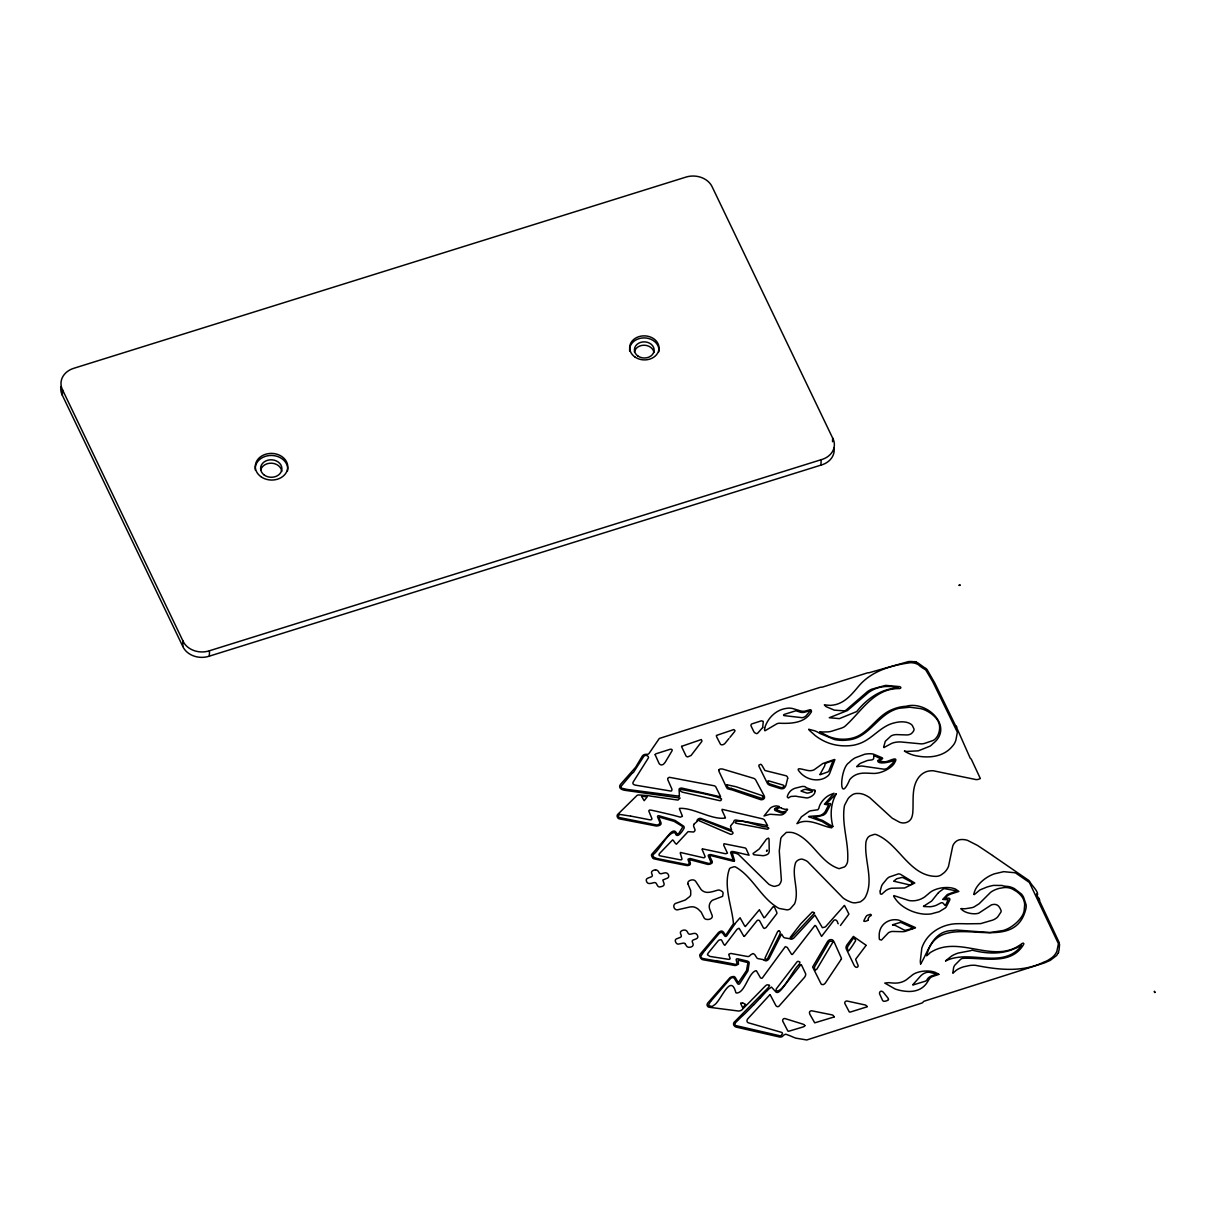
<?xml version="1.0" encoding="UTF-8"?>
<svg xmlns="http://www.w3.org/2000/svg" width="1216" height="1216" viewBox="0 0 1216 1216"><rect width="100%" height="100%" fill="white"/><g stroke="black" fill="none" stroke-linecap="round" stroke-linejoin="round"><path stroke-width="1.5" d="M1039.726 900.205L1038.297 897.226M952.827 972.922L953.633 967.51A14.881 12.19 2 0 1 954.697 965.291L960.549 959.378A5.229 4.286 2 0 1 961.567 958.74A4.545 3.724 2 0 1 962.722 958.375C982.71 957.159 1010.846 966.112 1023.583 944.528A1.657 1.353 2 0 0 1023.598 943.494M833.978 447.762A19.593 16.051 2 0 1 820.952 465.12L209.334 656.154A19.973 16.355 2 0 1 182.78 646.41L62.335 395.261L62.533 389.85A20.094 16.462 2 0 1 74.039 368.22L685.672 177.186A20.17 16.522 2 0 1 712.211 186.93L832.656 438.079L832.534 441.697M182.78 646.41L182.978 640.999L62.533 389.85M209.334 656.154L209.517 650.742L821.15 459.709A19.593 16.051 2 0 0 832.656 438.079M820.952 465.12L821.15 459.709M726.621 784.989L726.91 785.977A3.496 2.873 2 0 0 727.639 786.904A7.448 6.095 2 0 0 728.87 787.77A6.749 5.518 2 0 0 730.208 788.363L731.166 788.363M959.044 585.154L959.986 584.911M960.078 585.215L959.196 585.458M1058.65 952.371L1058.133 953.344M956.794 726.925L956.156 725.937M732.214 853.024L734.479 860.259A2.022 1.657 2 0 1 734.464 860.852M1036.594 894.642L1036.458 893.988M892.468 924.783L899.962 922.518A2.751 2.25 2 0 1 901.846 922.853L913.626 928.264L905.677 930.21A2.356 1.93 2 0 1 904.704 930.164A3.116 2.554 2 0 1 903.731 929.799L895.326 925.452A4.043 3.314 2 0 0 893.897 925.239A4.879 3.998 2 0 1 892.772 925.133M856.778 766.536L858.709 764.575A12.312 10.078 2 0 1 860.867 763.101L867.069 760.638A11.75 9.622 2 0 1 869.759 760.167L871.842 759.878A2.782 2.28 2 0 0 873.042 759.331A2.052 1.672 2 0 0 873.635 758.45A6.095 5.001 2 0 0 873.726 757.082L873.742 755.622M945.546 960.853L951.626 956.034A28.211 23.119 2 0 1 958.284 953.04L970.581 950.699A2.842 2.326 2 0 0 971.128 950.486A1.961 1.596 2 0 1 971.721 950.289A3.131 2.554 2 0 1 972.45 950.228C986.541 953.815 1001.695 954.636 1015.238 948.374A20.581 16.857 2 0 0 1019.13 946.504L1021.242 945.288M973.758 894.338L974.198 892.681A26.646 21.827 2 0 1 976.828 887.072A38.274 31.358 2 0 1 981.434 881.706A40.462 33.151 2 0 1 987.498 877.116A35.355 28.956 2 0 1 994.399 873.833L1003.686 871.659L1015.102 872.769A5.29 4.332 2 0 1 1016.135 873.331L1029.405 882.497L1058.437 943.707L1056.902 951.155A19.061 15.626 2 0 1 1054.986 954.56A19.745 16.173 2 0 1 1052.098 957.539L1048.131 960.199A25.171 20.611 2 0 1 1043.723 962.16C1022.048 972.709 998.093 969.76 975.384 965.306A24.016 19.669 2 0 0 969.714 965.489L963.832 966.75A29.564 24.214 2 0 0 958.588 968.833A15.398 12.616 2 0 0 954.879 971.478L953.101 973.028M808.503 816.65L822.001 821.469L831.638 827.382M867.084 1006.818L850.653 1011.955A1.839 1.505 2 0 1 849.27 1011.925L844.862 1003.519A2.645 2.158 2 0 1 845.242 1001.695A1.976 1.626 2 0 1 847.126 1001.042L865.275 1004.994A5.943 4.864 2 0 1 866.446 1005.678A2.538 2.082 2 0 1 867.099 1006.468L867.13 1006.544M812.577 791.221L812.516 791.327A1.839 1.505 2 0 1 811.741 792.026L808.138 793.014A4.302 3.526 2 0 1 806.603 792.984L801.253 791.175M679.44 796.039L679.06 789.473A1.642 1.338 2 0 1 679.972 788.348A3.374 2.766 2 0 1 682.024 788.135L720.252 796.754M836.198 793.942C830.513 803.852 830.057 815.647 832.884 826.561M783.834 786.144L783.302 786.98A2.341 1.93 2 0 1 782.572 787.527L781.736 787.649A7.053 5.776 2 0 1 780.338 787.36L769.971 783.986A3.177 2.599 2 0 1 769.287 783.621A4.682 3.846 2 0 1 768.512 782.967A5.563 4.56 2 0 1 767.904 782.146A4.362 3.572 2 0 1 767.585 781.386L768.254 780.748L782.83 785.004A2.341 1.915 2 0 1 783.849 785.597M831.744 827.822C821.788 826.5 808.488 817.137 796.982 823.673L801.359 816.894L809.202 811.27A7.022 5.746 2 0 1 810.586 810.814L817.258 809.841A2.918 2.386 2 0 0 817.927 809.689L818.854 808.29A21.584 17.678 2 0 1 820.374 804.095A27.603 22.618 2 0 1 823.186 800.067A26.539 21.736 2 0 1 826.88 796.693A17.51 14.349 2 0 1 831.03 794.428L834.039 793.258L824.387 804.247L828.598 804.977L825.269 811.513A10.123 8.284 2 0 1 823.794 813.276L822.122 814.598A5.077 4.165 2 0 1 820.587 815.298A9.834 8.056 2 0 1 818.474 815.693L808.777 816.422M945.592 905.373L948.146 899.688L944.33 899.551A3.39 2.782 2 0 1 943.646 899.521A1.991 1.626 2 0 1 943.145 899.414M866.035 945.47L855.608 959.318L858.177 965.686A2.128 1.748 2 0 1 858.04 966.31A4.712 3.861 2 0 1 857.554 967.085L856.292 967.374A3.466 2.842 2 0 1 855.486 966.918A5.624 4.606 2 0 1 854.088 965.246L846.321 949.012A4.606 3.77 2 0 1 846.047 947.188A8.284 6.779 2 0 1 846.914 944.938L853.374 936.411L866.05 945.212M814.477 913.125L791.221 938.083M1154.182 991.45L1154.714 992.56M697.102 821.438L695.658 822.761A7.068 5.791 2 0 0 694.351 823.84M745.469 1004.659L742.718 1007.79L740.833 1003.838A1.824 1.49 2 0 1 740.726 1003.306M920.71 963.923C929.024 950.152 932.824 930.422 953.374 930.483A17.708 14.516 2 0 1 956.886 930.073L990.022 932.566L1003.367 930.453A29.199 23.91 2 0 0 1010.405 927.276A42.56 34.869 2 0 0 1016.85 922.336A40.706 33.349 2 0 0 1021.759 916.53A22.496 18.422 2 0 0 1024.146 910.769L1024.662 904.856A21.356 17.495 2 0 0 1023.629 899.855A19.228 15.747 2 0 0 1020.984 895.493A27.451 22.481 2 0 0 1016.622 891.526L1012.502 889.063A13.452 11.02 2 0 0 1004.264 887.558L999.324 888.364A23.955 19.623 2 0 0 990.69 892.255L979.123 903.762L974.046 906.938A11.005 9.014 2 0 1 971.827 907.698L965.443 908.717A12.16 9.956 2 0 1 962.935 908.702L961.187 908.565M893.958 881.007L896.678 878.758L901.786 877.481A2.523 2.067 2 0 1 902.743 877.587A3.952 3.238 2 0 1 903.746 877.998L912.775 882.801M882.542 758.586L879.244 761.216L883.804 761.763A11.795 9.667 2 0 0 886.145 761.611C888.379 761.535 899.08 755.288 894.915 762.174A15.762 12.905 2 0 1 891.83 766.217A29.412 24.092 2 0 1 886.616 769.834A30.826 25.247 2 0 1 880.338 772.434A20.566 16.842 2 0 1 874.106 773.452L867.981 773.194A43.426 35.583 2 0 0 863.421 773.148A18.194 14.911 2 0 0 858.086 773.999A15.306 12.54 2 0 0 853.571 776.097A19.79 16.203 2 0 0 849.726 779.623C838.341 806.421 839.922 767.539 849.209 762.538A27.208 22.283 2 0 1 855.061 757.872L864.591 754.285A24.244 19.866 2 0 1 869.394 753.738A12.57 10.306 2 0 1 873.483 754.148L881.782 757.598A1.946 1.596 2 0 1 882.558 758.328M710.6 1001.361L708.305 1005.404L711.254 1006.346A3.146 2.584 2 0 0 712.196 1006.316L712.88 1006.042A4.666 3.83 2 0 0 713.64 1005.358C720.526 1002.531 730.421 971.964 735.832 992.56A1.915 1.566 2 0 0 736.379 993.001C745.058 993.426 748.326 972.39 756.139 970.626A3.359 2.751 2 0 1 756.656 971.174L760.334 977.603A1.915 1.581 2 0 0 760.882 978.029A2.341 1.93 2 0 0 761.52 978.272L761.976 978.211A1.961 1.596 2 0 0 762.462 977.801L785.323 946.626L787.254 947.416L791.692 954.514M734.814 923.871L739.51 918.414A2.645 2.158 2 0 1 739.906 918.126M1155.094 992.438L1154.638 991.359M937.855 893.304L931.684 901.041L924.16 905.874A3.526 2.888 2 0 0 923.537 906.209M912.882 984.671L920.573 976.038A16.203 13.27 2 0 1 923.446 973.758A10.518 8.603 2 0 1 926.379 972.496A7.007 5.73 2 0 1 929.358 972.253L936.867 974.077L931.228 976.038A11.674 9.561 2 0 0 929.328 977.132A9.5 7.782 2 0 0 927.914 978.424A7.752 6.338 2 0 0 926.957 979.868A2.402 1.961 2 0 1 926.47 980.506A4.894 4.013 2 0 1 925.634 981.099L912.958 984.99M744.39 936.457L757.036 920.664A1.748 1.429 2 0 1 758.738 920.208L759.331 920.512A5.746 4.697 2 0 1 759.924 921.394L763.238 927.534A2.69 2.204 2 0 0 764.286 928.492L766.065 927.626L776.629 913.885A1.961 1.596 2 0 0 776.857 913.307A3.207 2.63 2 0 0 776.735 912.228L774.729 907.729A4.469 3.663 2 0 0 773.908 906.695M729.95 737.337L734.206 732.123A7.357 6.034 2 0 0 735.011 730.694L734.008 729.615A1.93 1.581 2 0 0 733.4 729.691L716.422 735.437A5.29 4.332 2 0 0 716.756 737.063L720.343 744.055A1.718 1.414 2 0 0 722.258 744.785A3.77 3.086 2 0 0 723.55 744.42A6.019 4.925 2 0 0 724.858 743.538L728.977 738.507M800.812 964.744L781.432 989.474A19.988 16.37 2 0 1 778.772 991.937A2.386 1.961 2 0 1 777.054 992.454A1.626 1.338 2 0 1 775.671 991.724L771.446 987.058L768.679 989.11A50.966 41.739 2 0 1 766.794 991.025M1057.783 953.481L1057.251 954.423A4.18 3.42 2 0 1 1056.4 955.654L1050.274 960.336L1044.316 962.966L924.16 1001.194A1.672 1.368 2 0 0 923.339 1001.786A3.982 3.253 2 0 1 921.485 1003.185L806.77 1039.969L795.705 1038.13A102.205 83.722 2 0 1 790.263 1035.865L785.749 1034.178L783.484 1035.226A4.758 3.891 2 0 1 782.405 1036.412A2.888 2.356 2 0 1 780.991 1036.99A4.21 3.45 2 0 1 779.152 1036.914L736.227 1027.11A4.21 3.45 2 0 1 733.81 1025.118A3.709 3.04 2 0 1 733.552 1023.735A4.347 3.557 2 0 1 734.084 1022.337L767.661 988.289A13.726 11.233 2 0 0 769.378 985.933A1.854 1.52 2 0 0 769.53 985.522M759.134 910.039L745.362 926.531A2.234 1.824 2 0 1 744.526 925.71L740.24 918.08M945.288 897.773L946.109 896.906A16.811 13.771 2 0 1 950.046 894.307L958.862 891.434L955.533 889.094A18.62 15.261 2 0 0 948.754 887.574A26.95 22.07 2 0 0 933.888 890.173A19.106 15.656 2 0 0 928.477 893.806L924.738 896.891A21.934 17.966 2 0 1 920.755 899.095A18.985 15.55 2 0 1 916.53 900.402A17.693 14.501 2 0 1 912.106 900.813A14.911 12.221 2 0 1 908.778 900.463L893.851 895.599A1.854 1.52 2 0 0 893.973 896.785L895.827 899.49A34.595 28.333 2 0 0 902.485 906.057A40.143 32.893 2 0 0 911.438 911.027A38.137 31.236 2 0 0 921.409 913.809A27.406 22.45 2 0 0 931.03 913.915L939.178 911.711L945.166 908.033A8.299 6.794 2 0 0 946.2 906.984L949.635 900.266A3.952 3.238 2 0 0 949.818 898.822L949.088 898.183A4.18 3.42 2 0 0 947.431 898.198L945.318 898.198M792.391 954.514L814.933 925.437A1.93 1.581 2 0 1 816.103 926.288L821.575 936.426L833.674 920.573A2.006 1.642 2 0 1 834.602 919.98L835.514 919.965A2.31 1.885 2 0 1 836.426 920.436A3.709 3.04 2 0 1 837.17 921.318A6.11 5.001 2 0 1 837.626 922.473L837.809 923.111A2.417 1.976 2 0 0 838.022 923.537L838.25 923.765M760.213 998.123L766.506 991.207M632.35 773.042L621.315 786.053A1.642 1.338 2 0 0 621.072 786.6L621.528 788.166L627.061 789.427L679.182 796.206M974.229 894.642L980.035 889.884L986.936 887.057A55.86 45.752 2 0 1 993.442 885.4L1001.847 885.461A4.347 3.572 2 0 1 1003.17 885.856A2.143 1.763 2 0 0 1003.717 886.038L1006.848 886.388A11.674 9.561 2 0 1 1010.511 887.011A21.052 17.237 2 0 1 1014.402 888.622L1021.318 893.942A20.414 16.72 2 0 1 1023.522 897.058L1026.091 904.719A16.902 13.847 2 0 1 1026.046 908.109C1014.007 960.944 938.646 903.518 926.638 955.791L929.267 953.633A6.186 5.062 2 0 1 931.502 951.854C960.321 934.694 994.384 965.443 1022.154 943.418A2.447 2.006 2 0 1 1023.097 943.221L1023.553 943.418M759.97 998.275L753.935 1004.659M819.949 774.501L824.63 766.019A4.514 3.694 2 0 0 824.782 765.244A3.283 2.69 2 0 1 825.983 763.283A7.874 6.445 2 0 1 827.61 762.462L833.097 760.654L829.221 770.123A5.958 4.879 2 0 1 828.719 771.126A3.83 3.131 2 0 1 828.035 771.856L820.131 774.714M734.282 861.08L734.221 861.11A1.778 1.459 2 0 1 733.066 861.202L710.524 855.517A1.763 1.444 2 0 0 709.521 855.578M776.401 809.309L777.678 808.412A6.612 5.411 2 0 1 778.863 807.91A4.18 3.42 2 0 1 780.034 807.682A2.356 1.93 2 0 1 780.946 807.774L781.447 808.154M880.506 758.89L878.894 759.909A6.582 5.396 2 0 0 877.633 760.684C877.891 765.259 891.814 761.626 894.292 760.319L893.456 761.976A8.801 7.22 2 0 1 892.331 763.602L887.574 768.041A4.271 3.496 2 0 1 886.099 768.816A6.734 5.518 2 0 1 883.88 769.181L861.946 766.019A11.324 9.287 2 0 0 859.21 766.338L856.9 766.642M766.81 850.197L766.49 851.109M766.931 851.2L767.22 850.318M848.768 950.714L849.042 950.456A178.372 146.118 2 0 0 852.629 945.47L855.395 941.108A2.402 1.961 2 0 0 855.243 939.421L853.343 938.19L848.054 946.048A6.293 5.153 2 0 0 847.415 947.705A4.651 3.8 2 0 0 847.43 948.754A6.87 5.624 2 0 0 847.78 949.878A4.058 3.329 2 0 0 848.282 950.669M868.194 920.254L865.686 921.242A5.077 4.15 2 0 1 864.363 921.378M938.083 893.152L938.98 892.255A2.478 2.022 2 0 1 939.314 891.86L943.966 888.531L956.946 890.933L947.325 894.52L942.917 899.217M704.946 950.395L719.644 932.9L721.696 932.414A3.268 2.675 2 0 1 722.684 933.128L724.66 935.894A1.778 1.459 2 0 0 725.359 936.442L726.013 936.411A3.557 2.918 2 0 0 726.788 935.788L734.814 924.13M704.778 950.456L701.054 955.806A2.295 1.885 2 0 0 701.282 957.418A3.177 2.599 2 0 0 703.015 958.542L715.662 960.777A1.581 1.292 2 0 1 716.71 960.686L734.054 964.06A7.342 6.019 2 0 0 735.756 964.455L737.094 963.543L736.212 959.986A1.702 1.383 2 0 1 736.258 959.242L736.759 958.877A4.651 3.815 2 0 1 737.93 958.816L747.49 961.126A3.146 2.569 2 0 1 748.767 961.902A1.9 1.55 2 0 1 749.193 962.92L747.962 970.87L739.738 983.607A1.733 1.414 2 0 1 738.872 984.215L738.234 984.154A2.918 2.402 2 0 1 737.534 983.577L734.434 978.561A2.812 2.31 2 0 0 733.476 977.74L732.518 977.588A3.663 2.994 2 0 0 731.181 978.074A4.849 3.982 2 0 0 730.345 978.698L710.843 1001.209M775.276 808.366L778.103 807.181A5.366 4.393 2 0 0 779.106 806.725M844.36 905.479L825.664 926.638A4.773 3.906 2 0 1 823.977 927.337L822.381 927.686L814.948 915.116L793.942 937.946A5.867 4.803 2 0 1 791.89 939.071A1.946 1.596 2 0 1 790.081 938.904A2.66 2.174 2 0 0 789.488 938.661L784.928 937.901A2.098 1.718 2 0 1 783.514 937.11L781.554 934.086L768.998 958.786A6.399 5.244 2 0 1 767.144 960.473A2.174 1.794 2 0 1 765.107 960.67L763.633 959.895M742.505 1003.033L741.562 1003.063A1.809 1.49 2 0 0 740.939 1003.094M773.513 906.589L773.118 906.786A5.259 4.302 2 0 0 772.479 907.501L765.046 917.107A2.493 2.037 2 0 1 763.982 917.776L759.498 910.054M632.487 772.95L632.518 772.935A2.113 1.733 2 0 0 633.536 772.266L643.614 756.641A3.663 2.994 2 0 1 644.1 756.078A2.645 2.174 2 0 1 645.027 755.531A2.28 1.87 2 0 1 647.186 755.744A3.511 2.873 2 0 1 648.098 756.458A1.824 1.49 2 0 1 648.432 757.142A2.63 2.158 2 0 1 648.371 757.948L633.186 782.025A4.393 3.602 2 0 0 632.913 782.967A2.052 1.672 2 0 0 633.855 784.548A5.609 4.59 2 0 0 635.345 785.126L670.502 791.008A1.946 1.596 2 0 0 671.718 790.826L671.962 789.199L667.873 779.912A8.238 6.749 2 0 1 667.751 778.255L669.302 777.282L714.111 785.764A2.964 2.432 2 0 1 715.008 786.159A3.526 2.888 2 0 1 715.753 786.798L720.602 796.571M840.454 925.482L848.905 914.067L844.573 905.555M738.431 982.528L746.487 970.626L747.962 962.631L738.127 960.169L738.477 964.197L736.106 965.337A3.8 3.116 2 0 1 735.3 965.474A3.238 2.645 2 0 1 733.81 965.291L702.681 959.682A3.405 2.797 2 0 1 701.222 958.755A6.597 5.396 2 0 1 700.218 957.159L699.793 955.852A2.386 1.961 2 0 1 699.793 955.031A3.846 3.162 2 0 1 700.218 954.134L718.367 932.642A6.202 5.077 2 0 1 720.784 931.167A1.778 1.459 2 0 1 722.654 931.441A5.746 4.712 2 0 1 724.204 933.265L725.268 934.785M726.742 784.715L736.151 786.767L761.201 795.279A4.226 3.466 2 0 1 762.493 795.994M630.709 816.088L649.496 819.751A4.636 3.8 2 0 0 650.803 819.812A1.915 1.566 2 0 0 651.305 819.721L651.974 818.991A5.685 4.651 2 0 0 651.654 817.973L648.888 811.27A1.946 1.596 2 0 1 648.934 810.616L649.39 810.16A1.535 1.246 2 0 1 650.226 810.038L651.913 810.297A990.66 811.498 2 0 1 672.934 815.161L680.367 817.167L682.389 816.316A4.682 3.83 2 0 0 682.13 815.45L679.486 809.02A1.991 1.642 2 0 1 679.531 808.382C693.53 807.485 711.831 820.253 725.42 818.034A5.502 4.499 2 0 0 725.116 817.03L722.182 810.662A2.645 2.158 2 0 1 722.137 809.324L762.63 818.87A4.362 3.572 2 0 1 764.134 819.645A2.766 2.265 2 0 1 764.575 820.101L767.585 825.588L747.11 821.849M945.668 960.944C969.334 949.027 1000.677 969.319 1020.3 947.31A6.992 5.73 2 0 0 1021.379 945.394M786.63 809.081L786.19 809.187A2.797 2.28 2 0 1 785.004 809.324L781.554 808.336M731.211 788.348L761.946 798.441A1.809 1.474 2 0 0 762.462 796.024M812.455 790.932L806.33 789.534A3.8 3.101 2 0 0 805.25 789.382A2.265 1.854 2 0 0 804.354 789.503L803.138 789.99A86.366 70.741 2 0 0 801.222 790.902M834.495 759.468L822.822 763.526L814.173 769.743A5.882 4.818 2 0 1 813.078 770.199A8.558 7.007 2 0 1 810.874 770.64C806.77 771.476 792.847 764.818 800.326 772.677A22.8 18.681 2 0 0 805.904 777.1A19.258 15.778 2 0 0 812.714 779.532A17.085 13.984 2 0 0 819.721 779.608A15.276 12.51 2 0 0 825.892 777.343L827.838 775.945A7.296 5.974 2 0 0 829.054 774.577A11.43 9.363 2 0 0 829.935 772.738L834.89 759.711M904.522 751.062L904.917 751.078A7.752 6.354 2 0 0 906.893 751.442L918.338 750.834L929.966 746.168A14.075 11.537 2 0 0 932.763 743.751C954.56 727.138 927.139 700.188 906.133 706.283A33.987 27.846 2 0 0 893.213 709.141C879.335 714.111 871.978 728.095 859.56 735.239A27.33 22.39 2 0 1 852.674 738.006A31.023 25.414 2 0 1 844.877 739.191A32.482 26.615 2 0 1 836.745 738.72A33.334 27.299 2 0 1 828.932 736.607L819.934 731.971M768.375 838.234L767.342 838.63A6.338 5.183 2 0 0 766.247 839.45L759.21 849.011L753.874 852.902A3.663 2.994 2 0 0 753.084 853.48L753.449 854.483A6.095 5.001 2 0 0 754.619 854.848L763.116 855.699A10.534 8.618 2 0 0 765.274 855.274A9.789 8.026 2 0 0 767.463 854.362A3.587 2.934 2 0 0 768.679 853.161A6.095 4.986 2 0 0 769.211 851.337L769.059 839.253A2.295 1.885 2 0 0 768.907 838.782A2.69 2.204 2 0 0 768.649 838.371M915.709 661.762L912.699 661.626A17.024 13.954 2 0 0 908.443 661.595L868.771 672.813A2.675 2.189 2 0 0 867.342 672.904L822.609 687.055A2.918 2.386 2 0 1 821.773 687.162A5.67 4.651 2 0 0 819.797 687.45L659.315 738.462L649.162 753.266A4.484 3.678 2 0 1 648.462 753.935A1.596 1.307 2 0 1 647.809 754.239A2.69 2.204 2 0 1 646.942 754.3A7.281 5.958 2 0 0 644.997 754.422A3.542 2.903 2 0 0 643.522 754.984A5.761 4.712 2 0 0 642.246 756.17L635.649 767.25L620.844 784.016A8.497 6.962 2 0 0 619.932 785.414A3.861 3.162 2 0 0 619.962 787.725A3.45 2.827 2 0 0 620.935 788.85A6.43 5.259 2 0 0 622.607 789.716A12.297 10.078 2 0 0 625.115 790.354L680.109 798.03L677.935 800.082L651.624 796.267A53.382 43.73 2 0 0 647.201 795.522L638.506 794.945A3.222 2.63 2 0 0 637.777 795.097A2.721 2.219 2 0 0 636.895 795.568L617.515 814.614A3.587 2.934 2 0 0 617.378 817.076L617.789 817.821A2.858 2.341 2 0 0 618.245 818.338A2.158 1.763 2 0 0 618.792 818.672A2.994 2.447 2 0 0 619.491 818.885L656.047 825.968A5.198 4.256 2 0 0 657.415 825.922A7.509 6.141 2 0 0 658.844 825.618A4.986 4.089 2 0 0 660.318 824.889A2.098 1.718 2 0 0 660.987 823.916A3.922 3.207 2 0 0 660.911 822.502L658.89 817.456A1.566 1.277 2 0 1 659.999 817.304L673.983 821.302L681.872 826.059A3.222 2.645 2 0 1 682.723 827.078L678.482 833.842A1.566 1.277 2 0 1 677.707 834.374M778.894 930.939L778.316 931A3.496 2.873 2 0 0 777.556 931.73L765.153 957.722A4.682 3.83 2 0 0 765.077 959.014L766.764 959.318A7.539 6.186 2 0 0 767.858 958.102L779.669 934.618A9.515 7.782 2 0 0 780.186 932.733A2.006 1.642 2 0 0 778.909 930.909M641.774 796.191L647.216 796.86L644.176 800.706L641.501 796.328M680.747 789.382L700.735 793.045A247.426 202.692 2 0 1 716.391 796.799L719.978 798A4.879 3.998 2 0 1 721.559 799.003L720.951 800.538A3.542 2.903 2 0 1 719.492 800.614L682.784 792.254A5.533 4.53 2 0 1 681.203 791.555A2.356 1.93 2 0 1 680.276 789.655M808.868 729.311L814.507 730.74A23.013 18.848 2 0 1 819.797 733.4L834.419 739.495A30.202 24.746 2 0 0 847.461 740.027C867.464 738.659 876.295 717.638 893.274 710.25A26.402 21.63 2 0 1 899.186 708.274L909.72 707.226L920.649 708.594A22.648 18.559 2 0 1 926.014 710.524A32.376 26.524 2 0 1 935.499 717.516A21.554 17.647 2 0 1 938.311 721.635A18.21 14.911 2 0 1 939.558 726.013A25.247 20.687 2 0 1 937.764 735.513A16.355 13.391 2 0 1 934.998 739.161A8.026 6.582 2 0 1 932.809 740.59L924.494 743.432A13.011 10.655 2 0 1 921.257 743.888L901.026 741.973A21.022 17.222 2 0 0 896.268 742.186A19.015 15.58 2 0 0 891.921 743.265L884.534 747.217A1.581 1.292 2 0 0 884.214 747.536M830.209 803.518L826.15 803.928L836.106 793.79M783.773 715.57L802.165 717.698A5.806 4.758 2 0 0 804.065 717.121A11.506 9.424 2 0 0 805.98 715.95L810.479 710.524L804.536 712.226A8.436 6.916 2 0 1 802.514 712.454A6.931 5.67 2 0 1 800.614 712.272L795.918 710.767L784.958 714.172A3.876 3.177 2 0 0 783.545 714.993M746.867 821.879L736.06 820.07A2.523 2.067 2 0 0 734.859 820.177L734.54 820.344A2.873 2.356 2 0 0 734.145 820.77A3.602 2.949 2 0 0 733.704 821.803A3.268 2.675 2 0 1 733.506 822.411L730.953 825.451A2.037 1.672 2 0 0 730.603 826.774L731.667 830.072L700.735 818.414A2.31 1.9 2 0 0 699.337 818.459A3.952 3.238 2 0 0 697.467 819.66A2.979 2.432 2 0 0 697.057 820.45L697.118 821.165M630.481 816.103L619.461 814.37A5.776 4.742 2 0 0 618.625 815.586A5.457 4.469 2 0 0 618.382 816.301L618.564 817.015A1.596 1.307 2 0 0 619.339 817.532L655.956 824.858A4.119 3.374 2 0 0 657.339 824.919A2.493 2.037 2 0 0 658.403 824.6A3.45 2.827 2 0 0 659.71 823.232A1.763 1.444 2 0 0 659.802 822.609A4.347 3.557 2 0 0 659.574 821.758L657.598 816.97A2.979 2.432 2 0 1 657.598 816.194L657.978 815.814A1.733 1.429 2 0 1 659.118 815.784L675.047 820.405L683.666 826.181A2.523 2.067 2 0 1 684.046 826.85A3.466 2.842 2 0 1 684.152 827.655A2.918 2.402 2 0 1 684.03 828.263C682.754 830.771 677.069 839.618 675.26 833.234A4.682 3.83 2 0 0 674.774 832.565C667.706 831.987 659.786 849.908 653.235 854.514A2.827 2.326 2 0 0 654.482 857.569M702.468 848.859L725.116 853.662A2.037 1.672 2 0 0 726.18 853.571L727.472 853.176L723.718 845.226L724.006 843.722L745.104 847.962A2.234 1.824 2 0 1 745.651 848.297A2.751 2.25 2 0 1 746.122 848.783L749.041 855.198L733.552 851.595A6.688 5.472 2 0 0 731.378 851.595L730.634 852.279A2.432 1.991 2 0 0 730.694 852.766L733.294 860.122L710.722 854.559A4.378 3.587 2 0 0 709.08 854.787A2.006 1.642 2 0 0 708.426 855.122L708.229 855.547A3.42 2.797 2 0 0 708.442 856.307L710.722 861.673A1.733 1.429 2 0 1 708.654 863.421L690.658 858.633A2.386 1.946 2 0 0 689.472 858.618L687.982 859.286L688.499 861.126A12.646 10.366 2 0 1 689.198 863.208L688.697 864.242A2.006 1.642 2 0 1 687.162 864.53L658.13 858.754A15.063 12.342 2 0 1 654.466 857.584M769.834 994.794L747.703 1018.917A6.034 4.94 2 0 0 747.05 1020.3A3.177 2.599 2 0 0 747.065 1021.44A2.584 2.113 2 0 0 747.673 1022.398A1.87 1.535 2 0 0 748.494 1022.838L781.69 1032.399A2.189 1.794 2 0 1 782.192 1032.794L782.405 1033.22A2.31 1.885 2 0 1 782.42 1033.767L780.93 1035.789A1.687 1.383 2 0 1 780.155 1035.834A6.247 5.122 2 0 1 778.954 1035.561L735.452 1025.498A1.535 1.262 2 0 1 734.783 1024.86L735.528 1022.641L740.711 1017.518A247 202.327 2 0 0 745.666 1012.928L751.625 1006.939A58.778 48.154 2 0 1 753.631 1004.842M742.657 1002.881L745.408 1004.279M689.867 859.712L707.666 864.378A3.998 3.268 2 0 0 708.746 864.394A4.59 3.754 2 0 0 709.81 864.181A7.235 5.928 2 0 0 711.542 863.406A1.839 1.505 2 0 0 712.242 862.448A3.314 2.706 2 0 0 712.074 861.08L709.399 855.745M874.046 755.531L880.536 758.723M813.656 817.319L822.609 820.45L832.808 826.606M898.335 687.663L892.103 686.66A33.85 27.725 2 0 0 883.515 686.706A26.144 21.417 2 0 0 875.824 688.575A32.513 26.646 2 0 0 868.513 692.542L847.385 710.57L829.266 717.729L839.374 718.626L856.216 711.77A1.702 1.398 2 0 0 856.839 711.421C866.993 698.622 881.007 688.773 897.849 687.937A1.824 1.49 2 0 0 898.35 687.8M763.359 959.637L758.282 958.679A2.174 1.778 2 0 1 756.793 957.798L755.045 955.062A5.867 4.803 2 0 0 753.996 954.074A3.253 2.675 2 0 0 752.947 953.557L750.546 954.925A5.852 4.788 2 0 1 749.193 956.202A1.626 1.338 2 0 1 748.767 956.399A2.417 1.976 2 0 1 747.582 956.521L730.862 953.435L728.855 954.18A1.794 1.459 2 0 0 728.81 954.666L729.98 958.132A1.778 1.444 2 0 1 730.071 958.664L729.874 958.998A1.657 1.353 2 0 1 728.642 959.348L710.007 956.445L707.499 954.879A4.438 3.633 2 0 1 708.214 953.055L718.185 940.834A3.162 2.584 2 0 1 719.933 939.846A4.013 3.283 2 0 1 720.83 939.755L721.346 939.922A2.143 1.748 2 0 1 721.787 940.47L723.49 943.783A6.779 5.563 2 0 0 724.219 944.786A2.31 1.885 2 0 0 724.903 945.288L737.078 929.237L738.887 928.294A3.086 2.523 2 0 1 739.465 928.842L741.471 932.216A81.776 66.986 2 0 0 743.934 936.35M915.283 927.519L899.156 920.299A8.786 7.205 2 0 0 897.256 919.858A13.908 11.385 2 0 0 888.987 920.831A15.945 13.057 2 0 0 883.88 924.038A18.65 15.276 2 0 0 880.46 928.948A23.727 19.441 2 0 0 879.198 934.906L879.229 937.931A7.919 6.49 2 0 0 879.518 939.512L881.448 940.074L888.486 932.718A9.515 7.798 2 0 1 892.058 931.441L901.39 931.669A13.133 10.762 2 0 0 905.403 931.334L915.496 927.793M776.386 809.689L781.25 811.619A4.651 3.8 2 0 0 782.405 811.847A3.131 2.554 2 0 0 783.423 811.802A9.941 8.147 2 0 0 786.083 810.95A4.241 3.466 2 0 0 787.01 810.358A2.234 1.839 2 0 0 787.482 809.734L787.527 809.248M894.049 881.266L909.994 884.99A3.116 2.554 2 0 0 910.708 884.67L912.334 883.47A3.39 2.782 2 0 0 912.806 882.907M904.476 751.199L908.002 753.054A28.895 23.666 2 0 0 913.915 755.288C927.139 758.541 943.282 757.553 952.478 746.153A19.365 15.869 2 0 0 954.606 743.174A21.812 17.86 2 0 0 955.974 739.754L957.357 732.214L932.839 681.933L926.121 670.533A7.782 6.384 2 0 0 923.339 668.481L920.086 666.201A9.12 7.478 2 0 0 917.624 664.301A11.339 9.287 2 0 0 914.356 663.13A15.2 12.449 2 0 0 910.343 662.705C891.693 665.243 871.69 670.913 858.998 685.809C851.702 694.458 843.995 704.246 831.744 705.234A7.478 6.126 2 0 1 830.133 705.356L824.342 704.915L825.482 706.101A4.028 3.298 2 0 0 826.166 706.663L834.313 710.144L844.451 710.858A5.7 4.666 2 0 0 846.169 710.007L867.601 691.494A25.278 20.702 2 0 1 871.796 689.168L885.658 685.383L899.566 686.599A1.93 1.581 2 0 1 900.874 687.557L900.691 688.089A4.241 3.481 2 0 1 899.612 688.575C873.726 688.043 861.399 711.892 844.588 726.621A18.027 14.759 2 0 1 841.533 728.08L831.349 731.302A16.933 13.878 2 0 1 827.944 731.88L822.578 731.986A42.742 35.021 2 0 0 819.964 731.926M916.104 661.595L916.545 662.188A2.462 2.022 2 0 0 917.198 662.659M992.575 855.532L1028.721 880.399A8.512 6.977 2 0 1 1029.724 881.6C1031.548 885.491 1039.695 892.194 1037.111 895.888A2.31 1.885 2 0 0 1037.233 896.557A1.794 1.474 2 0 0 1037.598 897.089M779.137 806.36L776.598 805.95A6.992 5.73 2 0 0 774.531 806.147A9.059 7.418 2 0 0 772.479 806.831A12.038 9.865 2 0 0 770.412 808.032L764.013 815.997L769.074 814.492A7.615 6.232 2 0 1 770.594 814.279L779.243 814.933A8.831 7.235 2 0 0 781.341 814.887A3.846 3.146 2 0 0 782.815 814.446A7.919 6.49 2 0 0 784.274 813.458L785.855 812.121L782.678 812.942A3.298 2.706 2 0 1 781.63 812.942A6.05 4.955 2 0 1 780.383 812.653L775.352 810.601A1.611 1.322 2 0 1 775.246 808.351M769.424 985.264L768.208 984.899A2.842 2.326 2 0 0 767.159 984.869A1.748 1.429 2 0 0 766.308 985.188L765.259 986.054A346.241 283.617 2 0 0 759.529 991.952L741.836 1009.918A6.141 5.031 2 0 1 739.83 1010.861A3.557 2.918 2 0 1 737.823 1010.937L709.369 1007.274A3.77 3.086 2 0 1 708.381 1006.97A1.763 1.444 2 0 1 707.773 1006.514A4.378 3.587 2 0 1 707.286 1005.769A3.01 2.462 2 0 1 707.104 1004.553A5.183 4.241 2 0 1 707.606 1003.2L730.041 977.573A7.159 5.867 2 0 1 733.339 976.524A1.55 1.277 2 0 1 734.449 976.767A2.918 2.386 2 0 1 735.376 977.664L738.127 982.452M677.54 834.343L675.488 831.653A2.037 1.672 2 0 0 674.12 831.106A2.569 2.113 2 0 0 672.554 831.425A8.831 7.235 2 0 0 670.578 832.823L651.791 854.27A3.086 2.523 2 0 0 651.518 855.046A2.417 1.976 2 0 0 651.563 855.775L652.551 857.827A2.402 1.976 2 0 0 653.159 858.405A3.511 2.888 2 0 0 654.071 858.846L668.633 862.007A399.106 326.937 2 0 1 680.367 864.302L686.736 865.518A4.499 3.694 2 0 0 689.274 865.184A1.915 1.566 2 0 0 690.323 863.938A5.396 4.423 2 0 0 689.974 861.886L689.335 860.122M960.99 908.914L962.19 909.948A12.662 10.382 2 0 0 965.595 912.015A19.304 15.823 2 0 0 974.685 913.778A12.19 9.986 2 0 0 978.774 913.155L991.42 904.886A9.272 7.6 2 0 1 994.323 904.4A4.575 3.739 2 0 1 996.725 904.856A5.578 4.56 2 0 1 998.701 906.346A15.869 12.996 2 0 1 1000.342 908.899L1001.011 910.434A2.782 2.28 2 0 1 1001.118 911.316A3.602 2.949 2 0 1 1000.829 912.243L997.85 916.727A11.552 9.47 2 0 1 995.646 918.597A16.401 13.437 2 0 1 992.56 920.147L980.643 923.628L966.705 923.826A118.758 97.28 2 0 0 956.156 923.734L953.952 923.886A35.857 29.366 2 0 0 943.221 926.47A38.942 31.905 2 0 0 933.766 931.684A40.964 33.562 2 0 0 926.425 939.117A43.974 36.024 2 0 0 921.819 948.1L920.314 961.081A69.449 56.894 2 0 0 920.542 963.71L920.603 963.908M945.197 905.479L943.935 904.126A7.19 5.898 2 0 0 942.962 903.062L942.035 902.698A2.022 1.657 2 0 0 940.895 902.91L936.366 905.266A18.696 15.306 2 0 1 929.966 906.741L924.236 906.558A2.265 1.854 2 0 1 923.567 906.406M1038.434 898.32L1038.616 898.533A2.341 1.915 2 0 1 1038.874 899.065L1038.905 899.323M1038.722 899.399L1038.236 898.381M685.186 943.829L685.991 945.121A6.627 5.426 2 0 0 686.842 946.382A2.721 2.219 2 0 0 689.274 947.31A6.11 5.001 2 0 0 690.931 946.99A4.21 3.45 2 0 0 692.223 946.352A2.706 2.204 2 0 0 692.968 945.425A3.283 2.69 2 0 0 693.105 944.224A7.342 6.019 2 0 0 692.649 942.78A6.825 5.594 2 0 1 692.238 941.549A1.733 1.414 2 0 1 692.436 940.667A2.158 1.778 2 0 1 693.242 939.983L694.914 939.345A8.421 6.901 2 0 0 696.586 938.63A2.675 2.189 2 0 0 697.802 936.654A5.989 4.91 2 0 0 697.391 935.286A4.986 4.089 2 0 0 696.555 934.146A2.478 2.022 2 0 0 695.461 933.508A3.055 2.508 2 0 0 694.002 933.402A8.816 7.22 2 0 0 692.162 933.797L690.43 934.207A1.915 1.566 2 0 1 688.408 933.599A6.855 5.624 2 0 1 687.694 932.444A7.463 6.11 2 0 0 686.812 931.122A3.192 2.614 2 0 0 685.702 930.316A2.69 2.204 2 0 0 684.365 930.058A4.606 3.77 2 0 0 682.83 930.301A5.624 4.606 2 0 0 681.386 930.97A2.721 2.234 2 0 0 680.428 932.991A7.098 5.822 2 0 0 680.854 934.405A8.284 6.794 2 0 1 681.31 935.773A1.733 1.414 2 0 1 681.127 936.67A2.189 1.794 2 0 1 680.276 937.384L676.4 938.904A3.192 2.614 2 0 0 675.838 939.345A2.158 1.778 2 0 0 675.488 939.831A2.858 2.341 2 0 0 675.321 940.941A5.852 4.788 2 0 0 676.552 943.373A2.295 1.885 2 0 0 678.239 944.118L683.088 943.16A1.93 1.581 2 0 1 685.216 943.814M814.477 912.942L814.188 912.638A6.019 4.925 2 0 0 812.227 912.015L800.706 923.902L790.202 937.414A2.022 1.657 2 0 0 790.826 937.931M863.938 921.09L863.922 920.801A5.001 4.104 2 0 1 864.196 919.995L865.944 916.682A4.803 3.937 2 0 1 866.628 915.846A2.949 2.417 2 0 1 867.449 915.298L869.972 914.462A2.964 2.432 2 0 1 870.702 914.356L871.37 915.146A2.28 1.87 2 0 1 870.884 915.648L870.367 915.982A3.542 2.903 2 0 0 869.425 916.697A7.038 5.761 2 0 0 868.65 917.791A6.536 5.35 2 0 0 868.224 918.931A1.93 1.581 2 0 0 868.33 919.813M992.484 855.41L979.306 846.625A37.027 30.324 2 0 1 977.558 845.47L967.465 840.332A14.638 11.993 2 0 0 961.096 839.557A8.01 6.566 2 0 0 956.156 841.366A13.239 10.838 2 0 0 952.766 845.986L948.556 866.202A21.204 17.374 2 0 1 946.686 869.774A20.216 16.553 2 0 1 943.92 872.86L941.26 874.866A8.618 7.053 2 0 1 936.229 876.386C909.386 876.295 898.974 843.661 876.189 834.571A3.557 2.918 2 0 0 875.094 834.374A3.086 2.523 2 0 0 874.046 834.465L870.352 835.696A7.387 6.05 2 0 0 868.878 836.593A6.81 5.578 2 0 0 867.768 837.733L866.886 839.238A18.134 14.85 2 0 0 865.929 842.202C863.953 860.335 874.502 880.582 865.078 897.621A17.586 14.41 2 0 1 862.965 899.931L860.685 901.618A6.034 4.955 2 0 1 859.575 902.059L855.471 902.819A8.284 6.794 2 0 1 853.222 902.728A10.321 8.451 2 0 1 850.881 902.12L847.993 900.889A30.263 24.791 2 0 1 843.083 897.986L807.53 861.582A14.349 11.765 2 0 0 804.779 860.077L803.001 859.393A4.241 3.481 2 0 0 801.922 859.134A2.675 2.189 2 0 0 800.964 859.15L799.748 859.438A7.281 5.958 2 0 0 796.602 861.338A8.466 6.931 2 0 0 795.553 862.843C791.601 874.851 798.243 887.741 795.705 900.083A21.584 17.693 2 0 1 794.458 904.005L790.233 908.838A5.73 4.697 2 0 1 788.637 909.614A4.514 3.694 2 0 1 786.965 909.857L779.471 908.504A12.981 10.625 2 0 1 776.355 906.802C760.182 896.39 752.172 876.31 735.482 866.947A3.146 2.569 2 0 0 733.582 866.886L730.801 867.768A2.964 2.417 2 0 0 730.01 868.254A3.557 2.918 2 0 0 729.402 868.969C723.262 885.993 731.698 905.51 733.415 922.974A1.991 1.626 2 0 1 733.218 924.038L726.469 934.146A1.93 1.581 2 0 1 725.496 934.83M955.609 725.83L934.922 683.286L927.139 669.682A6.779 5.548 2 0 0 924.388 667.584L918.034 663.009A1.626 1.338 2 0 0 917.563 662.811M1058.923 942.005L1039.422 900.646M956.521 727.29L970.186 758.13A2.113 1.733 2 0 0 970.733 758.647A2.158 1.763 2 0 1 971.356 759.301L980.339 778.544L978.926 779.122A5.533 4.53 2 0 1 975.992 779.578L933.28 770.762A19.03 15.595 2 0 0 929.465 770.944A12.753 10.442 2 0 0 925.437 772.054A16.507 13.528 2 0 0 921.789 774.258A21.006 17.206 2 0 0 918.642 777.495C911.21 787.451 913.733 800.842 912.79 812.41A26.706 21.873 2 0 1 911.726 817.471A10.366 8.497 2 0 1 909.644 820.572A8.603 7.053 2 0 1 906.832 822.305A8.922 7.311 2 0 1 904.066 822.928A6.962 5.7 2 0 1 901.938 822.852A10.686 8.755 2 0 1 899.521 822.198L892.21 818.186L869.744 797.65A28.85 23.636 2 0 0 864.394 794.732A13.923 11.4 2 0 0 859.317 793.486L856.535 793.47A8.01 6.566 2 0 0 854.225 793.926A8.664 7.098 2 0 0 852.127 794.945L849.954 796.617A16.127 13.209 2 0 0 847.978 798.821L844.755 804.916A15.717 12.874 2 0 0 844.147 807.591C841.822 825.74 849.133 843.585 847.582 861.642A14.258 11.674 2 0 1 846.214 865.017L845.485 866.035A3.526 2.888 2 0 1 844.786 866.658A4.636 3.8 2 0 1 843.813 867.145L839.101 868.665C822.138 863.36 814.522 844.694 799.718 835.681A23.94 19.608 2 0 0 794.367 833.127A12.251 10.047 2 0 0 789.26 832.322L786.357 832.382L781.979 836.562A11.765 9.637 2 0 0 780.778 838.508L779.274 850.942L781.371 880.171A14.47 11.856 2 0 1 780.414 882.983L779.73 884.169A3.253 2.675 2 0 1 778.301 885.309L775.276 886.251A3.101 2.554 2 0 1 774.258 886.327A3.557 2.918 2 0 1 773.194 886.145L771.476 885.552A14.516 11.886 2 0 1 768.816 884.245L738.644 854.574A10.062 8.238 2 0 0 735.072 853.1L733.111 852.811A3.055 2.493 2 0 0 732.488 852.842M1058.422 952.082L1058.604 951.322A10.002 8.193 2 0 0 1059.09 949.696L1059.531 944.878A3.83 3.146 2 0 0 1059.258 943.692L1058.878 942.476M702.027 849.27L704.839 855.882A5.381 4.408 2 0 1 705.143 856.778L704.52 857.584A2.174 1.778 2 0 1 703.122 857.675L680.458 852.462A2.675 2.189 2 0 0 680.322 853.298L681.933 858.709A2.386 1.946 2 0 1 681.902 859.271L681.629 859.606A1.9 1.566 2 0 1 680.2 859.788L660.258 855.897A1.885 1.55 2 0 1 659.087 855.198L658.996 854.498A7.433 6.095 2 0 1 659.65 853.404L672.585 839.937A1.763 1.444 2 0 1 673.056 840.226A4.074 3.329 2 0 1 673.573 840.788L675.047 842.946A5.943 4.864 2 0 0 675.807 843.752A2.326 1.915 2 0 0 676.461 844.162L688.074 831.653L693.682 832.018L694.822 830.847A2.782 2.28 2 0 0 694.99 830.254A3.572 2.918 2 0 0 694.974 829.601L694.336 827.959A9.804 8.026 2 0 1 693.713 826.348A3.83 3.146 2 0 1 694.336 823.825M687.891 883.774L690.703 890.629L690.703 894.794A4.423 3.618 2 0 1 690.338 895.751A5.29 4.332 2 0 1 689.639 896.648L685.322 900.007L675.549 903.427A3.101 2.538 2 0 0 674.758 904.005A4.499 3.678 2 0 0 674.044 905.054A4.226 3.45 2 0 0 673.801 906.209A5.168 4.226 2 0 0 675.002 908.975A3.146 2.569 2 0 0 676.294 909.72A2.645 2.174 2 0 0 677.297 909.872L689.502 907.075A10.366 8.482 2 0 1 692.77 906.832A6.05 4.955 2 0 1 695.385 907.486A15.61 12.783 2 0 1 698.212 909.173L701.115 912.046L703.851 917.411A6.764 5.548 2 0 0 704.49 918.384A2.158 1.778 2 0 0 705.174 918.916A4.438 3.633 2 0 0 706.192 919.311A4.94 4.043 2 0 0 707.925 919.478A5.259 4.317 2 0 0 711.147 918.43A3.602 2.949 2 0 0 712.242 915.739L709.551 908.762A13.528 11.081 2 0 1 709.323 905.434A10.199 8.36 2 0 1 712.394 900.266L722.623 896.344L723.094 893.319A3.192 2.614 2 0 0 722.015 891.374A7.813 6.399 2 0 0 719.416 890.142A2.158 1.763 2 0 0 718.474 890.051A5.274 4.317 2 0 0 717.258 890.279L714.476 891.115A26.934 22.055 2 0 1 708.685 892.331A7.478 6.126 2 0 1 704.444 891.799A8.466 6.931 2 0 1 701.009 889.413L695.704 881.402A5.396 4.423 2 0 0 694.959 880.673A3.314 2.721 2 0 0 692.512 879.882A5.563 4.56 2 0 0 689.062 880.977A3.648 2.979 2 0 0 687.891 883.774M655.5 869.911A2.949 2.417 2 0 1 657.917 870.914A6.019 4.925 2 0 1 658.768 872.115A5.138 4.21 2 0 0 659.437 873.118A1.672 1.368 2 0 0 660.288 873.62A2.265 1.854 2 0 0 661.443 873.666L663.13 873.27A8.542 6.992 2 0 1 664.939 872.875A3.268 2.675 2 0 1 666.383 872.982A2.493 2.037 2 0 1 667.493 873.559A4.028 3.298 2 0 1 668.283 874.593A6.551 5.366 2 0 1 668.709 876.052A2.538 2.082 2 0 1 668.45 877.192A3.192 2.614 2 0 1 667.432 878.15L662.811 880.004L664.088 883.698A3.435 2.812 2 0 1 663.951 884.929A2.432 1.991 2 0 1 663.237 885.826A4.575 3.754 2 0 1 661.914 886.464L660.075 886.89A2.067 1.702 2 0 1 657.902 886.16A8.831 7.235 2 0 1 657.081 884.838L656.23 883.394A1.93 1.581 2 0 0 654.162 882.603L652.338 883.044A9.12 7.463 2 0 1 649.435 883.515A2.493 2.037 2 0 1 648.766 883.454A2.812 2.31 2 0 1 648.082 883.226A2.234 1.824 2 0 1 647.55 882.892A2.812 2.31 2 0 1 647.094 882.406A6.43 5.259 2 0 1 646.274 880.293A2.402 1.976 2 0 1 646.547 879.198A2.918 2.386 2 0 1 647.55 878.317A10.579 8.664 2 0 1 649.39 877.557L651.214 876.873A2.341 1.915 2 0 0 652.095 876.174A1.657 1.368 2 0 0 652.308 875.307A6.308 5.168 2 0 0 651.928 874.076A5.594 4.59 2 0 1 651.548 872.769A2.782 2.28 2 0 1 652.582 870.808A5.518 4.514 2 0 1 653.995 870.17A4.575 3.754 2 0 1 655.5 869.926M801.162 964.729A3.648 2.979 2 0 1 801.663 965.322L805.615 973.697A3.694 3.025 2 0 1 805.676 974.685A6.992 5.73 2 0 1 805.357 975.81A9.363 7.661 2 0 1 804.354 977.527L778.909 1006.27A1.642 1.338 2 0 1 776.75 1006.392A3.83 3.131 2 0 1 775.838 1005.51L770.579 995.539A3.709 3.04 2 0 0 770.017 994.901M883.88 747.506A2.827 2.31 2 0 1 883.758 746.7L885.309 741.289L890.918 736.075A8.269 6.764 2 0 1 893.532 734.996A11.233 9.196 2 0 1 896.785 734.601L906.604 734.95A8.725 7.144 2 0 0 909.644 734.464A5.563 4.56 2 0 0 911.772 733.233A12.16 9.956 2 0 0 913.52 731.044L913.93 730.162A2.599 2.128 2 0 0 914.022 729.433A4.286 3.511 2 0 0 913.824 728.566L912.471 725.785A5.822 4.758 2 0 0 911.818 724.918A4.864 3.982 2 0 0 911.012 724.234L909.781 723.505A11.506 9.424 2 0 0 905.586 722.122A19.836 16.249 2 0 0 900.387 721.878A25.156 20.596 2 0 0 894.687 722.79C880.217 725.922 871.933 739.982 857.964 744.07A27.36 22.405 2 0 1 851.641 745.484A44.065 36.1 2 0 1 841.852 745.758A39.505 32.361 2 0 1 832.489 744.222A41.04 33.622 2 0 1 823.642 740.863A51.467 42.165 2 0 1 815.419 735.726L809.446 730.39A5.001 4.104 2 0 1 808.746 729.448M815.571 969.882A2.918 2.386 2 0 0 817.015 968.878L833.34 941.412L829.646 941.245A3.982 3.253 2 0 0 829.099 941.914L814.69 966.614A3.086 2.523 2 0 0 814.522 967.161A4.56 3.739 2 0 0 814.507 968.088A5.882 4.818 2 0 0 814.75 969.046A4.074 3.329 2 0 0 815.13 969.76M813.626 817.243A54.75 44.855 2 0 1 816.088 817.061L823.202 815.206A10.473 8.573 2 0 0 824.95 814.082A7.676 6.278 2 0 0 826.409 812.41L830.422 804.855A2.006 1.642 2 0 0 830.406 803.654M62.335 395.261A20.094 16.462 2 0 1 60.998 386.597M209.517 650.742A19.973 16.355 2 0 1 182.978 640.999M634.402 352.002A9.865 8.071 2 0 1 644.313 345.222A9.865 8.071 2 0 1 653.95 352.488M629.69 351.15A14.683 12.023 2 0 1 644.51 337.911A14.683 12.023 2 0 1 658.783 351.865M255.314 470.106A16.249 13.315 2 0 1 271.73 455.453A16.249 13.315 2 0 1 287.538 470.911M260.65 470.136A10.655 8.74 2 0 1 271.73 463.19A10.655 8.74 2 0 1 281.747 471.382M762.69 727.502L757.75 733.111A1.778 1.459 2 0 1 756.443 733.582L754.786 732.807A5.624 4.606 2 0 1 753.768 731.561L751.154 726.15A3.466 2.842 2 0 1 751.002 724.918L751.306 724.326A2.827 2.326 2 0 1 752.035 723.839L761.322 720.845L763.116 721.27A1.87 1.535 2 0 1 763.238 721.757L762.69 727.502M768.664 828.248L767.98 829.069A1.748 1.444 2 0 1 766.931 829.145L736.136 823.247A2.538 2.082 2 0 1 735.239 822.624C736.714 816.848 761.216 827.625 766.521 826.85A9.956 8.147 2 0 1 768.269 827.64L768.664 828.248M938.843 974.259L935.18 972.344A19.395 15.884 2 0 0 929.024 971.082A26.372 21.599 2 0 0 922.199 971.341A24.913 20.414 2 0 0 915.906 973.013A14.577 11.947 2 0 0 911.346 975.855L906.209 979.898A18.346 15.033 2 0 1 901.193 982.239A16.826 13.786 2 0 1 895.706 983.09A31.403 25.718 2 0 1 889.154 982.634L884.762 983.06L895.25 989.064A38.882 31.844 2 0 0 908.018 991.45A21.721 17.784 2 0 0 916.21 990.538A18.194 14.896 2 0 0 922.746 987.301A22.238 18.21 2 0 0 927.458 981.935L929.252 979.108A8.816 7.22 2 0 1 930.772 977.512A6.764 5.533 2 0 1 932.642 976.478L938.828 974.396M681.614 746.381L681.614 746.426A1.946 1.596 2 0 0 681.705 746.898L686.067 756.033A2.037 1.657 2 0 0 686.736 756.58A3.146 2.569 2 0 0 687.724 756.899L691.068 755.47L701.799 741.486A1.854 1.52 2 0 0 701.754 740.453L701.313 739.541L681.614 746.335M888.47 999.446L888.151 1000.038A4.378 3.587 2 0 1 887.148 1000.601A9.53 7.813 2 0 1 884.427 1001.3L883.576 1001.194A2.052 1.687 2 0 1 882.527 1000.327L879.685 994.08A3.572 2.934 2 0 1 879.624 992.56A2.994 2.462 2 0 1 880.46 991.374L881.661 991.207A4.727 3.876 2 0 1 883.363 992.286L888.166 998.321A4.682 3.83 2 0 1 888.455 999.385L888.47 999.446M655.166 754.756L659.011 763.329A5.974 4.894 2 0 0 659.695 764.15A2.888 2.371 2 0 0 660.47 764.666A2.082 1.718 2 0 0 662.051 764.849A3.131 2.569 2 0 0 663.571 764.089A14.075 11.537 2 0 0 665.365 761.991L672.007 750.834A2.766 2.265 2 0 0 672.129 749.801L671.536 749.299A3.177 2.599 2 0 0 669.803 749.406L656.199 753.722A1.809 1.474 2 0 0 655.242 754.482L655.181 754.695M804.84 1025.605L804.536 1026.152A5.822 4.773 2 0 1 802.742 1027.064L789.062 1031.138A1.596 1.307 2 0 1 787.892 1031.092L782.77 1021.212A2.994 2.462 2 0 1 783.119 1019.206A1.778 1.459 2 0 1 785.034 1018.582L802.682 1024.07A8.238 6.749 2 0 1 804.369 1024.845L804.84 1025.65M880.247 890.978L880.156 892.331A6.521 5.35 2 0 0 880.475 894.018L881.676 894.246L886.054 890.416A13.665 11.187 2 0 1 889.382 888.79A11.172 9.15 2 0 1 891.769 888.227L904.658 887.969L914.812 883.029L900.813 874.502A4.469 3.663 2 0 0 899.946 874.106A3.086 2.523 2 0 0 898.274 873.939L889.154 877.07A13.042 10.686 2 0 0 887.072 878.727L882.618 884.123A14.47 11.856 2 0 0 881.448 886.403L880.247 890.978M698.562 820.481L730.238 834.191A2.386 1.946 2 0 0 730.846 834.328A1.535 1.246 2 0 0 731.713 834.237A2.706 2.219 2 0 0 733.081 833.051L732.488 831.866L702.559 819.918A7.372 6.05 2 0 0 700.431 819.371L700.173 819.371A2.341 1.93 2 0 0 699.291 819.584L698.592 820.329M787.649 778.407L785.855 785.673A14.182 11.613 2 0 1 784.381 787.877A2.478 2.037 2 0 1 782.785 788.698A5.259 4.302 2 0 1 780.353 788.561L769.728 785.232A7.144 5.852 2 0 1 768.482 784.518A5.153 4.226 2 0 1 767.554 783.666L758.906 766.217A2.645 2.174 2 0 1 759.027 765.016L760.684 764.286A1.596 1.307 2 0 1 761.383 764.697A5.639 4.621 2 0 1 762.128 765.685L764.864 770.366A2.371 1.93 2 0 0 765.594 770.67L786.159 775.793A3.42 2.812 2 0 1 786.737 776.188A3.861 3.162 2 0 1 787.33 776.826A2.265 1.854 2 0 1 787.603 777.48A5.274 4.317 2 0 1 787.649 778.407M764.682 728.05L764.56 728.81A5.852 4.803 2 0 0 764.621 730.041A2.022 1.657 2 0 0 765.001 730.77L777.07 723.672A10.458 8.573 2 0 1 779.076 723.231C790.552 723.657 804.232 723.49 811.102 712.363A2.782 2.28 2 0 0 811.254 710.418A2.037 1.672 2 0 0 810.89 709.916L810.418 709.749A2.447 2.006 2 0 0 809.643 709.855L804.946 711.132A6.946 5.685 2 0 1 802.834 711.269A9.257 7.585 2 0 1 800.508 710.889L792.802 708.578A12.966 10.625 2 0 0 789.594 708.138A11.734 9.606 2 0 0 786.478 708.381C775.99 709.718 767.6 718.17 764.682 728.05M718.838 770.078L718.823 770.169A3.329 2.721 2 0 0 719.021 771.446L726.226 786.798A10.488 8.588 2 0 0 727.502 788.713L730.451 789.564A6.369 5.214 2 0 1 731.971 789.868L760.486 799.611A3.648 2.994 2 0 0 761.702 799.718A2.918 2.386 2 0 0 763.724 798.927A3.587 2.934 2 0 0 764.347 798.076A2.584 2.113 2 0 0 764.514 797.118A6.84 5.609 2 0 0 764.21 795.887L755.607 779.775A4.682 3.83 2 0 0 754.695 778.863A3.876 3.177 2 0 0 753.601 778.301L722.638 769.059A5.822 4.773 2 0 0 720.723 768.953A2.736 2.234 2 0 0 719.416 769.348L718.838 770.078M815.146 791.054L814.826 792.528A5.913 4.849 2 0 1 814.066 794.033A10.017 8.208 2 0 1 812.638 795.477A11.75 9.622 2 0 1 810.722 796.723A12.92 10.579 2 0 1 808.458 797.65A5.578 4.575 2 0 1 806.649 797.939L797.833 796.586A10.731 8.786 2 0 0 795.598 796.176L791.145 796.434A2.447 2.006 2 0 0 789.944 797.058L788.333 797.97L787.345 797.103A5.639 4.621 2 0 1 787.573 795.583L788.424 793.774A16.69 13.68 2 0 1 790.126 791.388A11.202 9.181 2 0 1 792.254 789.61A13.558 11.111 2 0 1 795.097 788.242L801.846 786.539A7.554 6.186 2 0 1 803.867 786.463A3.177 2.599 2 0 1 805.235 786.813A1.87 1.535 2 0 1 806.041 787.588L811.923 789.822A4.074 3.329 2 0 0 813.519 789.929A3.192 2.614 2 0 1 814.522 789.959L815.039 790.309A1.733 1.414 2 0 1 815.146 791.054M841.305 959.15L825.223 983.197A5.898 4.834 2 0 1 823.217 984.626L821.59 984.443A2.66 2.189 2 0 1 821.043 983.79L812.622 967.009L827.564 941.534A7.463 6.11 2 0 1 828.582 940.439A3.101 2.538 2 0 1 829.707 939.831A3.83 3.146 2 0 1 831.592 939.649A1.976 1.626 2 0 1 832.96 940.333A11.978 9.804 2 0 1 834.328 942.415L841.411 958.238A2.067 1.687 2 0 1 841.305 959.15M799.034 964.577C793.121 969.213 782.982 993.001 776.249 990.782A8.117 6.642 2 0 1 776.173 989.414A1.961 1.611 2 0 1 776.416 988.714L796.951 961.947A3.086 2.538 2 0 1 798.061 961.294L799.794 961.932A2.478 2.022 2 0 1 799.794 962.95A9.819 8.041 2 0 1 799.034 964.577M834.085 1016.986L814.735 1022.838L809.856 1014.296A7.007 5.746 2 0 1 809.491 1012.381A1.763 1.444 2 0 1 810.084 1011.332A2.934 2.402 2 0 1 811.574 1010.77L831.896 1014.843A3.982 3.268 2 0 1 832.99 1015.33A1.9 1.55 2 0 1 833.614 1016.014L834.085 1016.986M638.142 356.197A9.865 8.071 2 0 0 654.026 351.226A9.865 8.071 2 0 0 640.65 342.38A9.865 8.071 2 0 0 638.142 356.197M635.223 357.2A14.683 12.023 2 0 0 658.859 349.828A14.683 12.023 2 0 0 638.947 336.634A14.683 12.023 2 0 0 635.223 357.2M261.425 477.037A16.249 13.315 2 0 0 287.614 468.859A16.249 13.315 2 0 0 265.559 454.267A16.249 13.315 2 0 0 261.425 477.037M264.267 475.061A10.655 8.74 2 0 0 281.702 470.288A10.655 8.74 2 0 0 267.733 460.241A10.655 8.74 2 0 0 264.267 475.061"/></g></svg>
